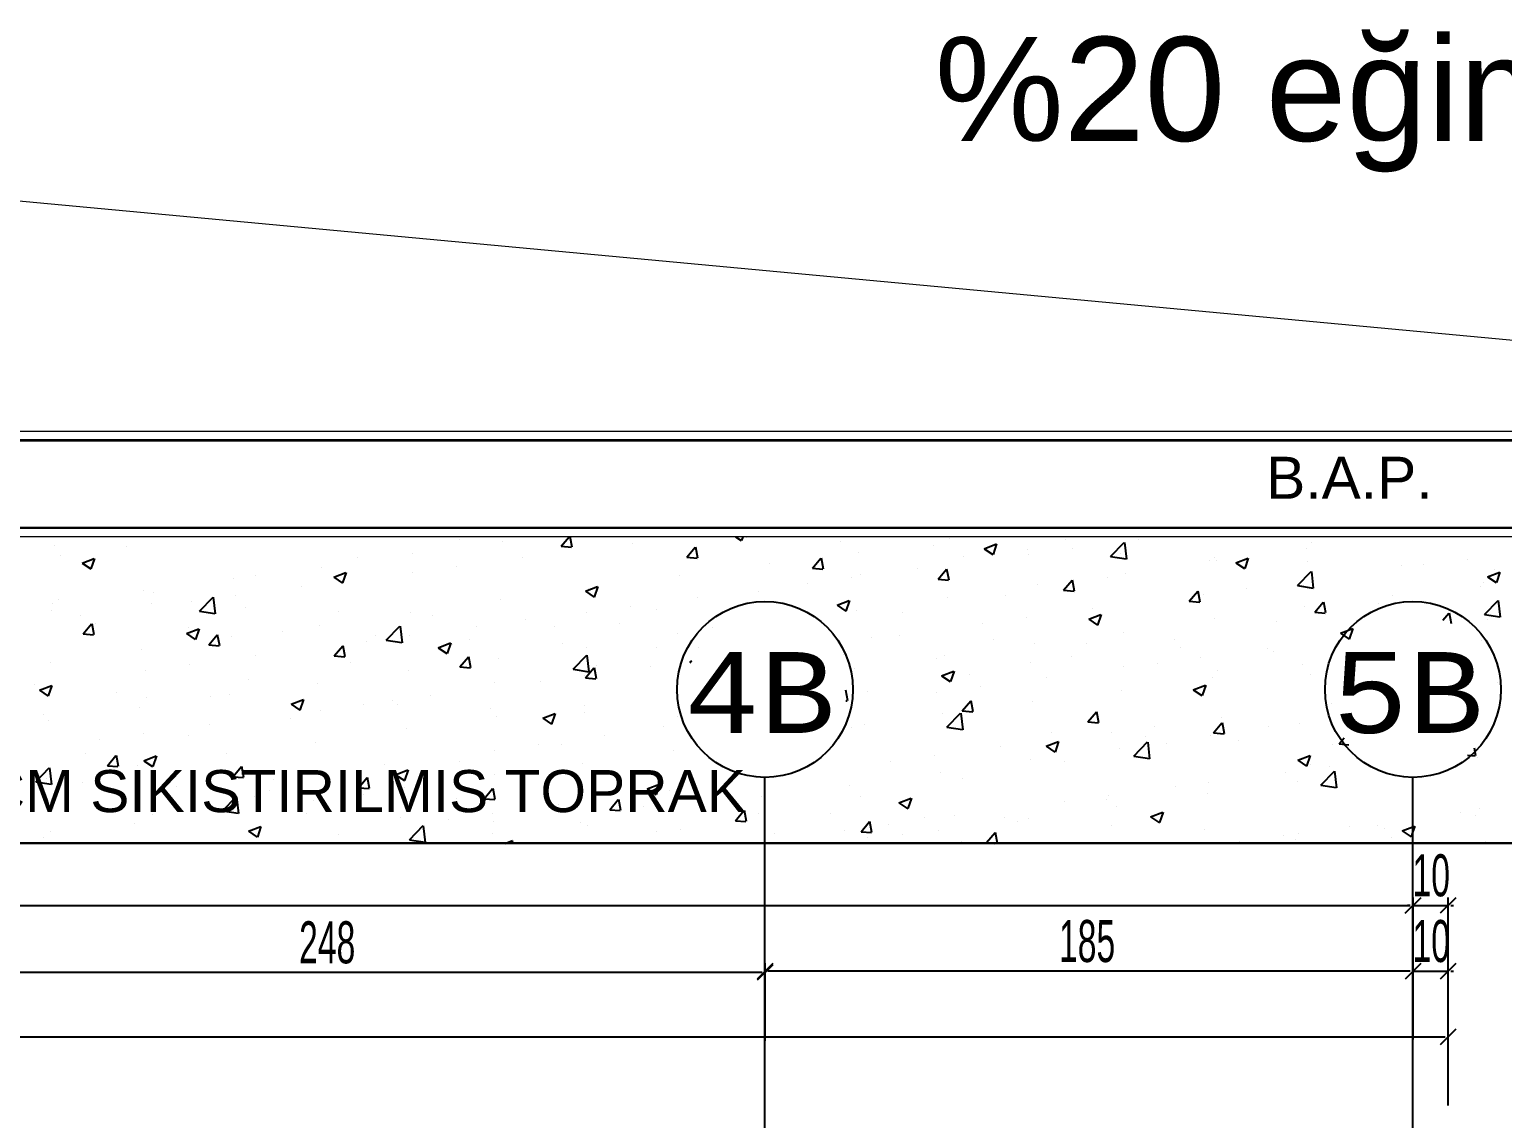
# Model space of a CAD drawing. Header units: inches. Extents: x -7543 to -822, y 102837 to 190349.
# Drawn here: x -836.39382 to -836.35176, y 102837.02064 to 102837.05172 of the extents above; entities that cross this region are included whole.
import ezdxf

# ---------------------------------------------------------------- set-up
doc = ezdxf.new("R2010")
doc.units = ezdxf.units.IN
doc.header["$MEASUREMENT"] = 0
doc.linetypes.add('DASHDOTX2', pattern=[2, 1, -0.5, 0, -0.5])
for name, color, linetype, lineweight in [('AKS', 1, 'Continuous', 25), ('ICOL', 55, 'Continuous', 25), ('SIVA', 150, 'Continuous', 15), ('TARAMA', 8, 'Continuous', 25), ('YAZI', 7, 'Continuous', 25)]:
    doc.layers.add(name, color=color, linetype=linetype, lineweight=lineweight)
doc.layers.add('DUVAR', color=7, linetype='Continuous', lineweight=35, true_color=0xfc4642)
doc.layers.add('MERDİVEN', color=7, linetype='Continuous', lineweight=20, true_color=0x16c244)
doc.styles.add('ISIM', font='monos.ttf', dxfattribs={"width": 1.1, "height": 200})
doc.styles.add('OLCU', font='tromand.shx', dxfattribs={"width": 0.6, "height": 12})
doc.styles.add('style5', font='arial.ttf', dxfattribs={"height": 1.25})
doc.styles.add('TURKCE', font='arial.ttf')

msp = doc.modelspace()

# ---------------------------------------------------------------- linework, layer by layer
at = {"layer": 'AKS', "linetype": 'DASHDOTX2', "ltscale": 10}
for p, q in [((-836.372822, 102836.79642), (-836.372822, 102837.030376)), ((-836.354322, 102836.79642), (-836.354322, 102837.030376))]:
    msp.add_line(p, q, dxfattribs=at)
at = {"layer": 'AKS', "color": 0}
for centre in [(-836.372822, 102837.032886), (-836.354322, 102837.032886)]:
    msp.add_circle(centre, 0.00251, dxfattribs=at)
at = {"layer": 'DUVAR'}
for p, q in [((-836.319972, 102837.039995), (-836.412048, 102837.039994)), ((-836.320822, 102837.037495), (-836.413569, 102837.037494)), ((-836.329822, 102837.028495), (-836.419629, 102837.028494))]:
    msp.add_line(p, q, dxfattribs=at)
at = {"layer": 'ICOL'}
for p, q in [((-836.354322, 102837.026485), (-836.354322, 102837.028669)), ((-836.354542, 102837.026498), (-836.354101, 102837.02694)), ((-836.354101, 102837.02694), (-836.354542, 102837.026498)), ((-836.354322, 102837.026953), (-836.354322, 102837.024769)), ((-836.353101, 102837.02694), (-836.353542, 102837.026498)), ((-836.353322, 102837.026953), (-836.353322, 102837.024769)), ((-836.739744, 102837.026719), (-836.3544, 102837.026719)), ((-836.3544, 102837.026719), (-836.354478, 102837.026719)), ((-836.354322, 102837.026719), (-836.353322, 102837.026719)), ((-836.353244, 102837.026719), (-836.353166, 102837.026719)), ((-836.3729, 102837.024805), (-836.3975, 102837.024805)), ((-836.372601, 102837.025063), (-836.373042, 102837.024622)), ((-836.372601, 102837.025026), (-836.373042, 102837.024585)), ((-836.372822, 102837.025077), (-836.372822, 102837.022893)), ((-836.372822, 102837.025039), (-836.372822, 102837.022855)), ((-836.3544, 102837.024843), (-836.372744, 102837.024843)), ((-836.354101, 102837.025063), (-836.354542, 102837.024622)), ((-836.354101, 102837.025063), (-836.354542, 102837.024622)), ((-836.3544, 102837.024843), (-836.354478, 102837.024843)), ((-836.354322, 102837.025077), (-836.354322, 102837.022893)), ((-836.354322, 102837.025077), (-836.354322, 102837.022893)), ((-836.354322, 102837.024843), (-836.353322, 102837.024843)), ((-836.353101, 102837.025063), (-836.353542, 102837.024622)), ((-836.353322, 102837.025077), (-836.353322, 102837.022893)), ((-836.353244, 102837.024843), (-836.353166, 102837.024843)), ((-836.353101, 102837.023187), (-836.353542, 102837.022746)), ((-836.353322, 102837.023201), (-836.353322, 102837.021017)), ((-836.3534, 102837.022967), (-836.740744, 102837.022967))]:
    msp.add_line(p, q, dxfattribs=at)
at = {"layer": 'MERDİVEN', "linetype": 'ByBlock', "lineweight": 15}
msp.add_line((-836.407152, 102837.048042), (-836.320822, 102837.039995), dxfattribs=at)
at = {"layer": 'SIVA'}
for p, q in [((-836.319972, 102837.040245), (-836.411896, 102837.040244)), ((-836.321072, 102837.037245), (-836.413721, 102837.037244))]:
    msp.add_line(p, q, dxfattribs=at)
at = {"layer": 'TARAMA'}
for p, q in [((-836.393105, 102837.036996), (-836.393105, 102837.036996)), ((-836.39104, 102837.03696), (-836.39104, 102837.03696)), ((-836.381538, 102837.037153), (-836.381538, 102837.037153)), ((-836.380312, 102837.037105), (-836.380312, 102837.037105)), ((-836.37864, 102837.036977), (-836.378416, 102837.037244)), ((-836.37864, 102837.036977), (-836.378342, 102837.036951)), ((-836.378327, 102837.036951), (-836.378381, 102837.037244)), ((-836.376591, 102837.037064), (-836.376591, 102837.037064)), ((-836.37534, 102837.037229), (-836.37534, 102837.037229)), ((-836.375054, 102837.036663), (-836.374813, 102837.03695)), ((-836.374741, 102837.036638), (-836.374798, 102837.036951)), ((-836.37366, 102837.037244), (-836.373501, 102837.037136)), ((-836.373486, 102837.037137), (-836.37345, 102837.037244)), ((-836.373342, 102837.03721), (-836.373342, 102837.03721)), ((-836.370673, 102837.037097), (-836.370673, 102837.037097)), ((-836.368004, 102837.036984), (-836.368004, 102837.036984)), ((-836.367561, 102837.037183), (-836.367561, 102837.037183)), ((-836.366564, 102837.036904), (-836.366214, 102837.037038)), ((-836.366564, 102837.036904), (-836.366315, 102837.036736)), ((-836.3663, 102837.036737), (-836.366199, 102837.037039)), ((-836.364249, 102837.037173), (-836.364249, 102837.037173)), ((-836.364049, 102837.036916), (-836.364049, 102837.036916)), ((-836.362954, 102837.036679), (-836.362564, 102837.037085)), ((-836.362494, 102837.036608), (-836.362549, 102837.037083)), ((-836.362155, 102837.037165), (-836.362155, 102837.037165)), ((-836.357365, 102837.036917), (-836.357365, 102837.036917)), ((-836.357219, 102837.037076), (-836.357219, 102837.037076)), ((-836.35484, 102837.037237), (-836.35484, 102837.037237)), ((-836.392934, 102837.036711), (-836.392934, 102837.036711)), ((-836.392322, 102837.036492), (-836.391972, 102837.036627)), ((-836.392322, 102837.036492), (-836.392073, 102837.036325)), ((-836.392058, 102837.036325), (-836.391957, 102837.036627)), ((-836.384454, 102837.036652), (-836.384454, 102837.036652)), ((-836.38288, 102837.036753), (-836.38288, 102837.036753)), ((-836.379749, 102837.036648), (-836.379749, 102837.036648)), ((-836.375054, 102837.036663), (-836.374755, 102837.036637)), ((-836.372684, 102837.036488), (-836.372684, 102837.036488)), ((-836.371468, 102837.036349), (-836.371227, 102837.036637)), ((-836.371154, 102837.036324), (-836.371212, 102837.036637)), ((-836.370158, 102837.036808), (-836.370158, 102837.036808)), ((-836.367165, 102837.036672), (-836.367165, 102837.036672)), ((-836.365335, 102837.036871), (-836.365335, 102837.036871)), ((-836.365301, 102837.036751), (-836.365301, 102837.036751)), ((-836.362954, 102837.036679), (-836.362509, 102837.03661)), ((-836.362666, 102837.036759), (-836.362666, 102837.036759)), ((-836.360135, 102837.036575), (-836.360135, 102837.036575)), ((-836.359997, 102837.036646), (-836.359997, 102837.036646)), ((-836.359932, 102837.036565), (-836.359932, 102837.036565)), ((-836.359378, 102837.036503), (-836.359028, 102837.036638)), ((-836.359378, 102837.036503), (-836.359129, 102837.036336)), ((-836.359115, 102837.036336), (-836.359013, 102837.036638)), ((-836.357327, 102837.036533), (-836.357327, 102837.036533)), ((-836.352758, 102837.036604), (-836.352758, 102837.036604)), ((-836.38737, 102837.036152), (-836.38737, 102837.036152)), ((-836.385477, 102837.036378), (-836.385477, 102837.036378)), ((-836.385136, 102837.036092), (-836.384786, 102837.036226)), ((-836.385136, 102837.036092), (-836.384887, 102837.035924)), ((-836.384873, 102837.035925), (-836.384771, 102837.036227)), ((-836.382894, 102837.036234), (-836.382894, 102837.036234)), ((-836.381643, 102837.036399), (-836.381643, 102837.036399)), ((-836.375251, 102837.036136), (-836.375251, 102837.036136)), ((-836.371468, 102837.036349), (-836.371169, 102837.036323)), ((-836.370352, 102837.036086), (-836.370352, 102837.036086)), ((-836.370081, 102837.036172), (-836.370081, 102837.036172)), ((-836.368458, 102837.036336), (-836.368458, 102837.036336)), ((-836.367882, 102837.036035), (-836.36764, 102837.036323)), ((-836.367568, 102837.03601), (-836.367626, 102837.036323)), ((-836.363051, 102837.036075), (-836.363051, 102837.036075)), ((-836.362529, 102837.03619), (-836.362529, 102837.03619)), ((-836.357617, 102837.035851), (-836.357228, 102837.036257)), ((-836.357158, 102837.03578), (-836.357213, 102837.036255)), ((-836.354658, 102837.03642), (-836.354658, 102837.03642)), ((-836.35401, 102837.036439), (-836.35401, 102837.036439)), ((-836.352192, 102837.036103), (-836.351842, 102837.036237)), ((-836.352192, 102837.036103), (-836.351944, 102837.035935)), ((-836.351989, 102837.036308), (-836.351989, 102837.036308)), ((-836.351929, 102837.035936), (-836.351828, 102837.036238)), ((-836.390569, 102837.035706), (-836.390569, 102837.035706)), ((-836.390286, 102837.035651), (-836.390286, 102837.035651)), ((-836.388002, 102837.036058), (-836.388002, 102837.036058)), ((-836.386052, 102837.035818), (-836.386052, 102837.035818)), ((-836.377951, 102837.035692), (-836.3776, 102837.035826)), ((-836.377951, 102837.035692), (-836.377702, 102837.035524)), ((-836.377848, 102837.035761), (-836.377848, 102837.035761)), ((-836.377687, 102837.035524), (-836.377586, 102837.035827)), ((-836.372997, 102837.035671), (-836.372997, 102837.035671)), ((-836.371604, 102837.035922), (-836.371604, 102837.035922)), ((-836.367882, 102837.036035), (-836.367583, 102837.036009)), ((-836.365055, 102837.03587), (-836.365055, 102837.03587)), ((-836.364295, 102837.035722), (-836.364054, 102837.036009)), ((-836.364295, 102837.035722), (-836.363996, 102837.035696)), ((-836.363982, 102837.035696), (-836.364039, 102837.03601)), ((-836.360709, 102837.035408), (-836.360468, 102837.035695)), ((-836.360395, 102837.035382), (-836.360453, 102837.035696)), ((-836.359061, 102837.035774), (-836.359061, 102837.035774)), ((-836.357617, 102837.035851), (-836.357173, 102837.035782)), ((-836.357167, 102837.036023), (-836.357167, 102837.036023)), ((-836.352394, 102837.035827), (-836.352394, 102837.035827)), ((-836.352303, 102837.035948), (-836.352303, 102837.035948)), ((-836.393166, 102837.035331), (-836.393166, 102837.035331)), ((-836.393, 102837.035444), (-836.393, 102837.035444)), ((-836.390331, 102837.035331), (-836.390331, 102837.035331)), ((-836.389198, 102837.035404), (-836.389198, 102837.035404)), ((-836.388972, 102837.035119), (-836.388582, 102837.035524)), ((-836.388512, 102837.035048), (-836.388567, 102837.035523)), ((-836.387946, 102837.035569), (-836.387946, 102837.035569)), ((-836.387661, 102837.035219), (-836.387661, 102837.035219)), ((-836.380373, 102837.035441), (-836.380373, 102837.035441)), ((-836.376655, 102837.035257), (-836.376655, 102837.035257)), ((-836.374761, 102837.035506), (-836.374761, 102837.035506)), ((-836.370765, 102837.035291), (-836.370415, 102837.035425)), ((-836.370765, 102837.035291), (-836.370516, 102837.035123)), ((-836.370501, 102837.035124), (-836.3704, 102837.035426)), ((-836.367622, 102837.035518), (-836.367622, 102837.035518)), ((-836.365967, 102837.035574), (-836.365967, 102837.035574)), ((-836.360709, 102837.035408), (-836.36041, 102837.035382)), ((-836.360313, 102837.035609), (-836.360313, 102837.035609)), ((-836.357426, 102837.035253), (-836.357426, 102837.035253)), ((-836.357123, 102837.035094), (-836.356882, 102837.035381)), ((-836.356809, 102837.035069), (-836.356867, 102837.035382)), ((-836.35531, 102837.035326), (-836.35531, 102837.035326)), ((-836.3549, 102837.035573), (-836.3549, 102837.035573)), ((-836.352281, 102837.035024), (-836.351892, 102837.03543)), ((-836.351821, 102837.034953), (-836.351877, 102837.035428)), ((-836.393202, 102837.035151), (-836.393202, 102837.035151)), ((-836.392355, 102837.034988), (-836.392355, 102837.034988)), ((-836.388972, 102837.035119), (-836.388527, 102837.03505)), ((-836.384992, 102837.035106), (-836.384992, 102837.035106)), ((-836.38294, 102837.035088), (-836.38294, 102837.035088)), ((-836.382323, 102837.034993), (-836.382323, 102837.034993)), ((-836.379654, 102837.03488), (-836.379654, 102837.03488)), ((-836.377907, 102837.035092), (-836.377907, 102837.035092)), ((-836.375913, 102837.035171), (-836.375913, 102837.035171)), ((-836.370219, 102837.035143), (-836.370219, 102837.035143)), ((-836.368883, 102837.035074), (-836.368883, 102837.035074)), ((-836.365364, 102837.034944), (-836.365364, 102837.034944)), ((-836.363579, 102837.034891), (-836.363229, 102837.035025)), ((-836.363579, 102837.034891), (-836.36333, 102837.034723)), ((-836.363471, 102837.035193), (-836.363471, 102837.035193)), ((-836.363316, 102837.034724), (-836.363214, 102837.035026)), ((-836.359993, 102837.034901), (-836.359993, 102837.034901)), ((-836.358225, 102837.034826), (-836.358225, 102837.034826)), ((-836.357123, 102837.035094), (-836.356824, 102837.035068)), ((-836.353466, 102837.034864), (-836.353295, 102837.035068)), ((-836.353223, 102837.034755), (-836.353281, 102837.035068)), ((-836.352281, 102837.035024), (-836.351837, 102837.034955)), ((-836.35218, 102837.034881), (-836.35218, 102837.034881)), ((-836.392292, 102837.034471), (-836.392051, 102837.034758)), ((-836.392292, 102837.034471), (-836.391993, 102837.034445)), ((-836.391978, 102837.034445), (-836.392036, 102837.034759)), ((-836.391945, 102837.034773), (-836.391945, 102837.034773)), ((-836.389337, 102837.034479), (-836.388987, 102837.034614)), ((-836.389337, 102837.034479), (-836.389089, 102837.034312)), ((-836.389276, 102837.03466), (-836.389276, 102837.03466)), ((-836.389074, 102837.034312), (-836.388972, 102837.034614)), ((-836.388706, 102837.034157), (-836.388465, 102837.034444)), ((-836.388392, 102837.034132), (-836.38845, 102837.034445)), ((-836.388063, 102837.034394), (-836.388063, 102837.034394)), ((-836.386607, 102837.034547), (-836.386607, 102837.034547)), ((-836.385537, 102837.034714), (-836.385537, 102837.034714)), ((-836.383938, 102837.034434), (-836.383938, 102837.034434)), ((-836.383636, 102837.034291), (-836.383246, 102837.034697)), ((-836.383176, 102837.03422), (-836.383231, 102837.034695)), ((-836.382958, 102837.034427), (-836.382958, 102837.034427)), ((-836.381064, 102837.034676), (-836.381064, 102837.034676)), ((-836.378829, 102837.03467), (-836.378829, 102837.03467)), ((-836.376985, 102837.034768), (-836.376985, 102837.034768)), ((-836.375312, 102837.034471), (-836.375312, 102837.034471)), ((-836.374316, 102837.034655), (-836.374316, 102837.034655)), ((-836.368978, 102837.034429), (-836.368978, 102837.034429)), ((-836.366616, 102837.034779), (-836.366616, 102837.034779)), ((-836.36259, 102837.034526), (-836.36259, 102837.034526)), ((-836.356394, 102837.03449), (-836.356043, 102837.034625)), ((-836.356394, 102837.03449), (-836.356145, 102837.034322)), ((-836.35613, 102837.034323), (-836.356029, 102837.034625)), ((-836.39063, 102837.034041), (-836.39063, 102837.034041)), ((-836.388706, 102837.034157), (-836.388407, 102837.034131)), ((-836.385119, 102837.033843), (-836.384878, 102837.034131)), ((-836.384806, 102837.033818), (-836.384864, 102837.034131)), ((-836.38421, 102837.034262), (-836.38421, 102837.034262)), ((-836.383636, 102837.034291), (-836.383191, 102837.034222)), ((-836.382152, 102837.034079), (-836.381802, 102837.034213)), ((-836.382152, 102837.034079), (-836.381903, 102837.033911)), ((-836.381888, 102837.033912), (-836.381787, 102837.034214)), ((-836.381745, 102837.03417), (-836.381745, 102837.03417)), ((-836.381269, 102837.034321), (-836.381269, 102837.034321)), ((-836.3786, 102837.034209), (-836.3786, 102837.034209)), ((-836.377908, 102837.034096), (-836.377908, 102837.034096)), ((-836.375931, 102837.034096), (-836.375931, 102837.034096)), ((-836.374715, 102837.034073), (-836.374715, 102837.034073)), ((-836.369774, 102837.034364), (-836.369774, 102837.034364)), ((-836.366308, 102837.034316), (-836.366308, 102837.034316)), ((-836.365116, 102837.034206), (-836.365116, 102837.034206)), ((-836.363639, 102837.034204), (-836.363639, 102837.034204)), ((-836.361141, 102837.034325), (-836.361141, 102837.034325)), ((-836.36097, 102837.034091), (-836.36097, 102837.034091)), ((-836.358483, 102837.034051), (-836.358483, 102837.034051)), ((-836.358301, 102837.033978), (-836.358301, 102837.033978)), ((-836.352364, 102837.034283), (-836.352364, 102837.034283)), ((-836.393227, 102837.033667), (-836.393227, 102837.033667)), ((-836.389261, 102837.033597), (-836.389261, 102837.033597)), ((-836.387368, 102837.033846), (-836.387368, 102837.033846)), ((-836.385119, 102837.033843), (-836.38482, 102837.033817)), ((-836.384661, 102837.033669), (-836.384661, 102837.033669)), ((-836.381533, 102837.03353), (-836.381292, 102837.033817)), ((-836.381219, 102837.033504), (-836.381277, 102837.033817)), ((-836.380434, 102837.033776), (-836.380434, 102837.033776)), ((-836.378299, 102837.033463), (-836.37791, 102837.033869)), ((-836.37784, 102837.033393), (-836.377895, 102837.033867)), ((-836.377631, 102837.033572), (-836.377631, 102837.033572)), ((-836.374966, 102837.033678), (-836.374914, 102837.033699)), ((-836.374966, 102837.033678), (-836.374933, 102837.033656)), ((-836.370592, 102837.03387), (-836.370592, 102837.03387)), ((-836.367923, 102837.033758), (-836.367923, 102837.033758)), ((-836.367683, 102837.033854), (-836.367683, 102837.033854)), ((-836.365254, 102837.033645), (-836.365254, 102837.033645)), ((-836.364057, 102837.033825), (-836.364057, 102837.033825)), ((-836.361628, 102837.033637), (-836.361628, 102837.033637)), ((-836.360376, 102837.033802), (-836.360376, 102837.033802)), ((-836.357487, 102837.033588), (-836.357487, 102837.033588)), ((-836.390513, 102837.033432), (-836.390513, 102837.033432)), ((-836.387576, 102837.033169), (-836.387576, 102837.033169)), ((-836.383001, 102837.033424), (-836.383001, 102837.033424)), ((-836.381533, 102837.03353), (-836.381234, 102837.033503)), ((-836.379222, 102837.03312), (-836.379222, 102837.03312)), ((-836.378299, 102837.033463), (-836.377855, 102837.033394)), ((-836.37797, 102837.033284), (-836.37797, 102837.033284)), ((-836.377947, 102837.033216), (-836.377706, 102837.033503)), ((-836.377947, 102837.033216), (-836.377648, 102837.03319)), ((-836.377633, 102837.03319), (-836.377691, 102837.033504)), ((-836.376077, 102837.033534), (-836.376077, 102837.033534)), ((-836.37028, 102837.033479), (-836.37028, 102837.033479)), ((-836.36778, 102837.033278), (-836.36743, 102837.033412)), ((-836.36778, 102837.033278), (-836.367532, 102837.03311)), ((-836.367517, 102837.033111), (-836.367415, 102837.033413)), ((-836.366973, 102837.033324), (-836.366973, 102837.033324)), ((-836.364786, 102837.033221), (-836.364786, 102837.033221)), ((-836.362585, 102837.033532), (-836.362585, 102837.033532)), ((-836.360054, 102837.033236), (-836.360054, 102837.033236)), ((-836.359916, 102837.033419), (-836.359916, 102837.033419)), ((-836.357247, 102837.033306), (-836.357247, 102837.033306)), ((-836.393671, 102837.033016), (-836.393671, 102837.033016)), ((-836.393538, 102837.032867), (-836.393188, 102837.033001)), ((-836.393538, 102837.032867), (-836.39329, 102837.032699)), ((-836.393275, 102837.0327), (-836.393173, 102837.033002)), ((-836.391325, 102837.03279), (-836.391325, 102837.03279)), ((-836.388124, 102837.032729), (-836.388124, 102837.032729)), ((-836.385598, 102837.033049), (-836.385598, 102837.033049)), ((-836.38238, 102837.032704), (-836.38238, 102837.032704)), ((-836.380547, 102837.033072), (-836.380547, 102837.033072)), ((-836.375372, 102837.032807), (-836.375372, 102837.032807)), ((-836.37046, 102837.032563), (-836.370517, 102837.032867)), ((-836.369889, 102837.032824), (-836.369889, 102837.032824)), ((-836.367931, 102837.032807), (-836.367931, 102837.032807)), ((-836.36668, 102837.032972), (-836.36668, 102837.032972)), ((-836.362651, 102837.032861), (-836.362651, 102837.032861)), ((-836.360595, 102837.032878), (-836.360245, 102837.033012)), ((-836.360595, 102837.032878), (-836.360346, 102837.03271)), ((-836.360331, 102837.03271), (-836.36023, 102837.033013)), ((-836.351909, 102837.033081), (-836.351909, 102837.033081)), ((-836.390691, 102837.032377), (-836.390691, 102837.032377)), ((-836.390492, 102837.032668), (-836.390492, 102837.032668)), ((-836.388656, 102837.032677), (-836.388656, 102837.032677)), ((-836.386353, 102837.032466), (-836.386003, 102837.032601)), ((-836.386353, 102837.032466), (-836.386104, 102837.032298)), ((-836.386089, 102837.032299), (-836.385988, 102837.032601)), ((-836.385987, 102837.032564), (-836.385987, 102837.032564)), ((-836.385525, 102837.03229), (-836.385525, 102837.03229)), ((-836.384273, 102837.032455), (-836.384273, 102837.032455)), ((-836.383462, 102837.032571), (-836.383462, 102837.032571)), ((-836.383318, 102837.032452), (-836.383318, 102837.032452)), ((-836.380649, 102837.032339), (-836.380649, 102837.032339)), ((-836.377969, 102837.032432), (-836.377969, 102837.032432)), ((-836.370517, 102837.032566), (-836.370475, 102837.032562)), ((-836.367188, 102837.032275), (-836.366947, 102837.032562)), ((-836.367188, 102837.032275), (-836.366889, 102837.032248)), ((-836.366874, 102837.032249), (-836.366932, 102837.032562)), ((-836.365176, 102837.032541), (-836.365176, 102837.032541)), ((-836.35664, 102837.032495), (-836.35664, 102837.032495)), ((-836.393408, 102837.032168), (-836.393408, 102837.032168)), ((-836.393288, 102837.032002), (-836.393288, 102837.032002)), ((-836.388683, 102837.031874), (-836.388683, 102837.031874)), ((-836.386378, 102837.032071), (-836.386378, 102837.032071)), ((-836.380495, 102837.032112), (-836.380495, 102837.032112)), ((-836.379167, 102837.032066), (-836.378817, 102837.0322)), ((-836.379167, 102837.032066), (-836.378918, 102837.031898)), ((-836.378904, 102837.031899), (-836.378802, 102837.032201)), ((-836.37798, 102837.032226), (-836.37798, 102837.032226)), ((-836.375311, 102837.032113), (-836.375311, 102837.032113)), ((-836.369972, 102837.031888), (-836.369972, 102837.031888)), ((-836.367743, 102837.032189), (-836.367743, 102837.032189)), ((-836.367627, 102837.031808), (-836.367237, 102837.032214)), ((-836.367167, 102837.031737), (-836.367222, 102837.032212)), ((-836.363601, 102837.031961), (-836.36336, 102837.032248)), ((-836.363601, 102837.031961), (-836.363303, 102837.031935)), ((-836.363288, 102837.031935), (-836.363346, 102837.032249)), ((-836.360015, 102837.031647), (-836.359774, 102837.031934)), ((-836.359798, 102837.032079), (-836.359798, 102837.032079)), ((-836.359702, 102837.031621), (-836.359759, 102837.031935)), ((-836.357547, 102837.031924), (-836.357547, 102837.031924)), ((-836.391828, 102837.03146), (-836.391828, 102837.03146)), ((-836.390577, 102837.031625), (-836.390577, 102837.031625)), ((-836.389294, 102837.03157), (-836.389294, 102837.03157)), ((-836.383062, 102837.03176), (-836.383062, 102837.03176)), ((-836.377392, 102837.031562), (-836.377392, 102837.031562)), ((-836.375721, 102837.031823), (-836.375721, 102837.031823)), ((-836.37034, 102837.031814), (-836.37034, 102837.031814)), ((-836.367627, 102837.031808), (-836.367182, 102837.031739)), ((-836.367303, 102837.031775), (-836.367303, 102837.031775)), ((-836.364634, 102837.031662), (-836.364634, 102837.031662)), ((-836.362943, 102837.031665), (-836.362943, 102837.031665)), ((-836.361965, 102837.031549), (-836.361965, 102837.031549)), ((-836.361692, 102837.03183), (-836.361692, 102837.03183)), ((-836.360115, 102837.031572), (-836.360115, 102837.031572)), ((-836.360015, 102837.031647), (-836.359716, 102837.031621)), ((-836.359296, 102837.031437), (-836.359296, 102837.031437)), ((-836.358432, 102837.031842), (-836.358432, 102837.031842)), ((-836.356429, 102837.031333), (-836.356286, 102837.031503)), ((-836.39221, 102837.03107), (-836.39221, 102837.03107)), ((-836.388184, 102837.031065), (-836.388184, 102837.031065)), ((-836.385659, 102837.031385), (-836.385659, 102837.031385)), ((-836.380537, 102837.031148), (-836.380537, 102837.031148)), ((-836.379286, 102837.031312), (-836.379286, 102837.031312)), ((-836.378637, 102837.031322), (-836.378637, 102837.031322)), ((-836.375433, 102837.031142), (-836.375433, 102837.031142)), ((-836.366101, 102837.031249), (-836.366101, 102837.031249)), ((-836.364796, 102837.031265), (-836.364446, 102837.031399)), ((-836.364796, 102837.031265), (-836.364547, 102837.031097)), ((-836.364532, 102837.031098), (-836.364431, 102837.0314)), ((-836.362712, 102837.031197), (-836.362712, 102837.031197)), ((-836.362291, 102837.030981), (-836.361901, 102837.031387)), ((-836.361831, 102837.03091), (-836.361886, 102837.031385)), ((-836.361348, 102837.031342), (-836.361348, 102837.031342)), ((-836.356627, 102837.031324), (-836.356627, 102837.031324)), ((-836.356429, 102837.031333), (-836.356152, 102837.031309)), ((-836.352764, 102837.031013), (-836.352544, 102837.030993)), ((-836.352529, 102837.030994), (-836.352569, 102837.031213)), ((-836.393645, 102837.030248), (-836.393256, 102837.030654)), ((-836.393185, 102837.030177), (-836.393241, 102837.030652)), ((-836.391598, 102837.03071), (-836.391357, 102837.030997)), ((-836.391598, 102837.03071), (-836.391299, 102837.030684)), ((-836.391285, 102837.030684), (-836.391342, 102837.030998)), ((-836.390752, 102837.030713), (-836.390752, 102837.030713)), ((-836.390554, 102837.030854), (-836.390204, 102837.030988)), ((-836.390554, 102837.030854), (-836.390305, 102837.030686)), ((-836.39029, 102837.030686), (-836.390189, 102837.030989)), ((-836.388012, 102837.030396), (-836.387771, 102837.030683)), ((-836.387698, 102837.030371), (-836.387756, 102837.030684)), ((-836.383695, 102837.030732), (-836.383695, 102837.030732)), ((-836.381553, 102837.030821), (-836.381553, 102837.030821)), ((-836.37803, 102837.030767), (-836.37803, 102837.030767)), ((-836.369247, 102837.030835), (-836.369247, 102837.030835)), ((-836.367995, 102837.031), (-836.367995, 102837.031)), ((-836.365237, 102837.030877), (-836.365237, 102837.030877)), ((-836.364264, 102837.030841), (-836.364264, 102837.030841)), ((-836.362291, 102837.030981), (-836.361846, 102837.030912)), ((-836.35761, 102837.030864), (-836.35726, 102837.030999)), ((-836.35761, 102837.030864), (-836.357361, 102837.030697)), ((-836.357347, 102837.030697), (-836.357245, 102837.031)), ((-836.357234, 102837.030745), (-836.357234, 102837.030745)), ((-836.356704, 102837.030688), (-836.356704, 102837.030688)), ((-836.352486, 102837.030954), (-836.352486, 102837.030954)), ((-836.393645, 102837.030248), (-836.3932, 102837.030179)), ((-836.393349, 102837.030338), (-836.393349, 102837.030338)), ((-836.392299, 102837.030235), (-836.392299, 102837.030235)), ((-836.388012, 102837.030396), (-836.387713, 102837.03037)), ((-836.386841, 102837.030318), (-836.386841, 102837.030318)), ((-836.385589, 102837.030483), (-836.385589, 102837.030483)), ((-836.384469, 102837.030321), (-836.384469, 102837.030321)), ((-836.384426, 102837.030082), (-836.384184, 102837.03037)), ((-836.384112, 102837.030057), (-836.38417, 102837.03037)), ((-836.383368, 102837.030453), (-836.383018, 102837.030588)), ((-836.383368, 102837.030453), (-836.383119, 102837.030285)), ((-836.383105, 102837.030286), (-836.383003, 102837.030588)), ((-836.380556, 102837.030447), (-836.380556, 102837.030447)), ((-836.376183, 102837.030053), (-836.375832, 102837.030187)), ((-836.375919, 102837.029886), (-836.375818, 102837.030188)), ((-836.372404, 102837.030419), (-836.372404, 102837.030419)), ((-836.367804, 102837.030525), (-836.367804, 102837.030525)), ((-836.36718, 102837.030341), (-836.36718, 102837.030341)), ((-836.36015, 102837.030244), (-836.36015, 102837.030244)), ((-836.357956, 102837.030523), (-836.357956, 102837.030523)), ((-836.357608, 102837.030259), (-836.357608, 102837.030259)), ((-836.356954, 102837.030153), (-836.356565, 102837.030559)), ((-836.356495, 102837.030082), (-836.35655, 102837.030557)), ((-836.389998, 102837.029902), (-836.389998, 102837.029902)), ((-836.38963, 102837.030122), (-836.38963, 102837.030122)), ((-836.388309, 102837.02942), (-836.387919, 102837.029826)), ((-836.387849, 102837.02935), (-836.387904, 102837.029824)), ((-836.387385, 102837.02982), (-836.387385, 102837.02982)), ((-836.386961, 102837.030009), (-836.386961, 102837.030009)), ((-836.384426, 102837.030082), (-836.384127, 102837.030056)), ((-836.384292, 102837.029897), (-836.384292, 102837.029897)), ((-836.383123, 102837.030095), (-836.383123, 102837.030095)), ((-836.381622, 102837.029784), (-836.381622, 102837.029784)), ((-836.380839, 102837.029769), (-836.380598, 102837.030056)), ((-836.380839, 102837.029769), (-836.38054, 102837.029742)), ((-836.380526, 102837.029743), (-836.380583, 102837.030057)), ((-836.376183, 102837.030053), (-836.375934, 102837.029885)), ((-836.37555, 102837.030005), (-836.37555, 102837.030005)), ((-836.374298, 102837.03017), (-836.374298, 102837.03017)), ((-836.372927, 102837.02983), (-836.372927, 102837.02983)), ((-836.370401, 102837.03015), (-836.370401, 102837.03015)), ((-836.370096, 102837.02984), (-836.370096, 102837.02984)), ((-836.368997, 102837.029652), (-836.368647, 102837.029787)), ((-836.368733, 102837.029485), (-836.368632, 102837.029787)), ((-836.363007, 102837.029858), (-836.363007, 102837.029858)), ((-836.361113, 102837.030107), (-836.361113, 102837.030107)), ((-836.360175, 102837.029907), (-836.360175, 102837.029907)), ((-836.356954, 102837.030153), (-836.35651, 102837.030084)), ((-836.393144, 102837.029488), (-836.393144, 102837.029488)), ((-836.391892, 102837.029653), (-836.391892, 102837.029653)), ((-836.391245, 102837.029563), (-836.391245, 102837.029563)), ((-836.388576, 102837.02945), (-836.388576, 102837.02945)), ((-836.388309, 102837.02942), (-836.387864, 102837.029351)), ((-836.388245, 102837.0294), (-836.388245, 102837.0294)), ((-836.385906, 102837.029338), (-836.385906, 102837.029338)), ((-836.38572, 102837.02972), (-836.38572, 102837.02972)), ((-836.380601, 102837.02934), (-836.380601, 102837.02934)), ((-836.378953, 102837.029671), (-836.378953, 102837.029671)), ((-836.378707, 102837.02959), (-836.378707, 102837.02959)), ((-836.377253, 102837.029455), (-836.377012, 102837.029742)), ((-836.377253, 102837.029455), (-836.376954, 102837.029429)), ((-836.376939, 102837.029429), (-836.376997, 102837.029743)), ((-836.376284, 102837.029558), (-836.376284, 102837.029558)), ((-836.375494, 102837.029478), (-836.375494, 102837.029478)), ((-836.373667, 102837.029141), (-836.373426, 102837.029428)), ((-836.373615, 102837.029445), (-836.373615, 102837.029445)), ((-836.373353, 102837.029116), (-836.373411, 102837.029429)), ((-836.373012, 102837.02934), (-836.373012, 102837.02934)), ((-836.370946, 102837.029333), (-836.370946, 102837.029333)), ((-836.368997, 102837.029652), (-836.368748, 102837.029484)), ((-836.364259, 102837.029693), (-836.364259, 102837.029693)), ((-836.363066, 102837.029743), (-836.363066, 102837.029743)), ((-836.362772, 102837.029532), (-836.362772, 102837.029532)), ((-836.361811, 102837.029252), (-836.361461, 102837.029386)), ((-836.361548, 102837.029085), (-836.361446, 102837.029387)), ((-836.352968, 102837.029381), (-836.352968, 102837.029381)), ((-836.352408, 102837.029495), (-836.352408, 102837.029495)), ((-836.390812, 102837.029048), (-836.390812, 102837.029048)), ((-836.390301, 102837.02932), (-836.390301, 102837.02932)), ((-836.387569, 102837.02884), (-836.387219, 102837.028975)), ((-836.387306, 102837.028673), (-836.387204, 102837.028976)), ((-836.383237, 102837.029225), (-836.383237, 102837.029225)), ((-836.382973, 102837.028593), (-836.382583, 102837.028999)), ((-836.382513, 102837.028522), (-836.382568, 102837.028997)), ((-836.381853, 102837.029176), (-836.381853, 102837.029176)), ((-836.380568, 102837.029112), (-836.380568, 102837.029112)), ((-836.378091, 102837.029103), (-836.378091, 102837.029103)), ((-836.377899, 102837.028999), (-836.377899, 102837.028999)), ((-836.373667, 102837.029141), (-836.373368, 102837.029115)), ((-836.37008, 102837.028827), (-836.369839, 102837.029115)), ((-836.369767, 102837.028802), (-836.369825, 102837.029115)), ((-836.36931, 102837.029028), (-836.36931, 102837.029028)), ((-836.368277, 102837.02922), (-836.368277, 102837.02922)), ((-836.367417, 102837.029277), (-836.367417, 102837.029277)), ((-836.365982, 102837.029243), (-836.365982, 102837.029243)), ((-836.365608, 102837.029107), (-836.365608, 102837.029107)), ((-836.365298, 102837.029212), (-836.365298, 102837.029212)), ((-836.362939, 102837.028994), (-836.362939, 102837.028994)), ((-836.361811, 102837.029252), (-836.361563, 102837.029084)), ((-836.356126, 102837.028965), (-836.356126, 102837.028965)), ((-836.355324, 102837.028995), (-836.355324, 102837.028995)), ((-836.355144, 102837.028915), (-836.355144, 102837.028915)), ((-836.354626, 102837.028851), (-836.354322, 102837.028968)), ((-836.354322, 102837.028968), (-836.354276, 102837.028986)), ((-836.354322, 102837.028804), (-836.354261, 102837.028986)), ((-836.352547, 102837.02929), (-836.352547, 102837.02929)), ((-836.393409, 102837.028673), (-836.393409, 102837.028673)), ((-836.393217, 102837.028819), (-836.393217, 102837.028819)), ((-836.387569, 102837.02884), (-836.387321, 102837.028673)), ((-836.386904, 102837.028511), (-836.386904, 102837.028511)), ((-836.385011, 102837.02876), (-836.385011, 102837.02876)), ((-836.382973, 102837.028593), (-836.382528, 102837.028524)), ((-836.380616, 102837.028783), (-836.380616, 102837.028783)), ((-836.380243, 102837.028494), (-836.380034, 102837.028574)), ((-836.380046, 102837.028494), (-836.380019, 102837.028575)), ((-836.375928, 102837.028839), (-836.375928, 102837.028839)), ((-836.37523, 102837.028887), (-836.37523, 102837.028887)), ((-836.372561, 102837.028774), (-836.372561, 102837.028774)), ((-836.370562, 102837.028863), (-836.370562, 102837.028863)), ((-836.37008, 102837.028827), (-836.369781, 102837.028801)), ((-836.369892, 102837.028661), (-836.369892, 102837.028661)), ((-836.368898, 102837.028742), (-836.368898, 102837.028742)), ((-836.367865, 102837.02886), (-836.367865, 102837.02886)), ((-836.367223, 102837.028548), (-836.367223, 102837.028548)), ((-836.366494, 102837.028514), (-836.366253, 102837.028801)), ((-836.366494, 102837.028514), (-836.366273, 102837.028494)), ((-836.366182, 102837.028494), (-836.366238, 102837.028801)), ((-836.36027, 102837.028882), (-836.36027, 102837.028882)), ((-836.359271, 102837.028551), (-836.359271, 102837.028551)), ((-836.358019, 102837.028716), (-836.358019, 102837.028716)), ((-836.357669, 102837.028595), (-836.357669, 102837.028595)), ((-836.3576, 102837.028769), (-836.3576, 102837.028769)), ((-836.354931, 102837.028656), (-836.354931, 102837.028656)), ((-836.354626, 102837.028851), (-836.354377, 102837.028684)), ((-836.354362, 102837.028684), (-836.354322, 102837.028804)), ((-836.352262, 102837.028543), (-836.352262, 102837.028543))]:
    msp.add_line(p, q, dxfattribs=at)

# ---------------------------------------------------------------- texts
at = {"layer": 'AKS', "style": 'ISIM', "width": 1.1}
for s, p in [('4B', (-836.375127, 102837.031645)), ('5B', (-836.356619, 102837.031645))]:
    msp.add_text(s, height=0.00231, dxfattribs=at).set_placement(p)
at = {"layer": 'ICOL', "style": 'OLCU', "width": 0.6}
for s, p in [('10', (-836.354336, 102837.026983)), ('248', (-836.386125, 102837.025069)), ('185', (-836.364429, 102837.025107)), ('10', (-836.354336, 102837.025107))]:
    msp.add_text(s, height=0.0012, dxfattribs=at).set_placement(p)
at = {"layer": 'YAZI'}
for s, height, style, p in [('%20 eğim', 0.002968, 'style5', (-836.367977, 102837.048542)), ('B.A.P.', 0.0012, 'TURKCE', (-836.358513, 102837.038328)), ('90CM SIKISTIRILMIS TOPRAK', 0.0012, 'TURKCE', (-836.397024, 102837.029386))]:
    msp.add_text(s, height=height, dxfattribs=dict(at, style=style)).set_placement(p)

doc.saveas('drawing.dxf')
